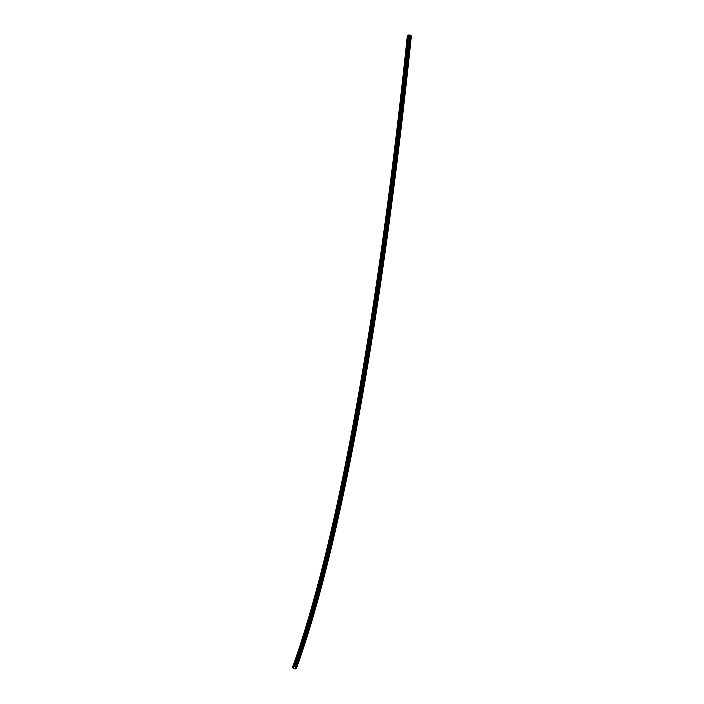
<?xml version="1.0" encoding="UTF-8"?>
<svg xmlns="http://www.w3.org/2000/svg" width="704" height="704" viewBox="0 0 704 704"><rect width="100%" height="100%" fill="white"/><g stroke="black" fill="none" stroke-linecap="round" stroke-linejoin="round"><path stroke-width="1.06" d="M292.934 667.242A1131.979 155.637 -87 0 0 407.616 35.737L409.165 35.2L411.03 36.106A1132.454 155.698 -87 0 1 296.305 667.876C295.601 669.61 292.45 668.659 293.014 666.802A1131.495 155.566 -87 0 0 407.651 35.552M296.305 667.876L296.384 667.427A1131.979 155.637 -87 0 0 411.066 35.922M293.014 666.802L294.642 665.87L296.384 667.427M407.845 35.385A1131.064 155.505 -87 0 1 293.251 666.406M407.757 35.939A1132.454 155.698 -87 0 1 400.418 103.488M400.162 105.67A1132.454 155.698 -87 0 1 398.376 121.132M398.121 123.341A1132.454 155.698 -87 0 1 374.977 297.132M374.818 298.223A1132.454 155.698 -87 0 1 365.869 354.895M365.693 355.942A1132.454 155.698 -87 0 1 293.031 667.7M407.933 37.224A1132.886 155.76 -87 0 1 407.704 39.433M407.246 43.833A1132.886 155.76 -87 0 1 407.018 46.042M406.551 50.433A1132.886 155.76 -87 0 1 406.322 52.633M405.856 57.015A1132.886 155.76 -87 0 1 405.618 59.206M405.266 62.489A1132.886 155.76 -87 0 1 404.914 65.771M404.562 69.045A1132.886 155.76 -87 0 1 404.325 71.227M403.85 75.583A1132.886 155.76 -87 0 1 403.489 78.839M403.128 82.095A1132.886 155.76 -87 0 1 402.767 85.351M402.406 88.598A1132.886 155.76 -87 0 1 402.046 91.837M401.685 95.075A1132.886 155.76 -87 0 1 401.438 97.231M400.954 101.543A1132.886 155.76 -87 0 1 400.708 103.69M400.206 108.038A1132.886 155.76 -87 0 1 399.96 110.211M399.582 113.476A1132.886 155.76 -87 0 1 399.335 115.65M398.825 119.997A1132.886 155.76 -87 0 1 398.57 122.162M398.191 125.409A1132.886 155.76 -87 0 1 397.936 127.574M397.426 131.886A1132.886 155.76 -87 0 1 397.17 134.05M396.783 137.28A1132.886 155.76 -87 0 1 396.396 140.501M396.009 143.722A1132.886 155.76 -87 0 1 395.754 145.869M395.366 149.072A1132.886 155.76 -87 0 1 395.102 151.21M394.583 155.478A1132.886 155.76 -87 0 1 394.319 157.608M393.923 160.802A1132.886 155.76 -87 0 1 393.659 162.923M392.471 172.506A1132.886 155.76 -87 0 1 392.19 174.724M391.767 178.042A1132.886 155.76 -87 0 1 391.486 180.25M389.646 194.559A1132.886 155.76 -87 0 1 389.365 196.75M389.083 198.942A1132.886 155.76 -87 0 1 388.793 201.133M388.362 204.406A1132.886 155.76 -87 0 1 388.08 206.58M387.649 209.845A1132.886 155.76 -87 0 1 387.358 212.018M386.927 215.266A1132.886 155.76 -87 0 1 386.637 217.43M386.197 220.669A1132.886 155.76 -87 0 1 385.906 222.834M385.475 226.054A1132.886 155.76 -87 0 1 385.176 228.21M384.745 231.422A1132.886 155.76 -87 0 1 384.446 233.57M383.39 241.217A1132.886 155.76 -87 0 1 383.082 243.426M382.624 246.717A1132.886 155.76 -87 0 1 382.316 248.917M382.008 251.108A1132.886 155.76 -87 0 1 381.7 253.29M381.234 256.573A1132.886 155.76 -87 0 1 380.926 258.746M380.618 260.929A1132.886 155.76 -87 0 1 380.31 263.102M379.834 266.358A1132.886 155.76 -87 0 1 379.526 268.523M379.21 270.679A1132.886 155.76 -87 0 1 378.902 272.844M378.426 276.074A1132.886 155.76 -87 0 1 378.118 278.221M377.802 280.368A1132.886 155.76 -87 0 1 377.485 282.515M377.01 285.718A1132.886 155.76 -87 0 1 376.693 287.848M376.376 289.978A1132.886 155.76 -87 0 1 376.059 292.107M374.933 299.596A1132.886 155.76 -87 0 1 374.598 301.787M374.264 303.97A1132.886 155.76 -87 0 1 373.938 306.143M370.753 326.665A1132.886 155.76 -87 0 1 370.41 328.803M370.075 330.942A1132.886 155.76 -87 0 1 369.732 333.071M366.485 353.109A1132.886 155.76 -87 0 1 366.142 355.194M365.79 357.342A1132.886 155.76 -87 0 1 365.42 359.542M363.035 373.718A1132.886 155.76 -87 0 1 362.666 375.883M359.515 394.099A1132.886 155.76 -87 0 1 359.137 396.22M355.916 414.154A1132.886 155.76 -87 0 1 355.52 416.346M351.067 440.158A1132.886 155.76 -87 0 1 350.662 442.288M348.198 454.942A1132.886 155.76 -87 0 1 347.794 457.028M346.13 465.388A1132.886 155.76 -87 0 1 345.69 467.579M342.593 482.733A1132.886 155.76 -87 0 1 341.704 487.001M337.682 505.859A1132.886 155.76 -87 0 1 337.234 507.918M327.642 549.727A1132.886 155.76 -87 0 1 326.885 552.842M323.453 566.711A1132.886 155.76 -87 0 1 322.643 569.941M318.542 585.737A1132.886 155.76 -87 0 1 317.715 588.826M314.97 598.928A1132.886 155.76 -87 0 1 313.43 604.437M311.59 610.94A1132.886 155.76 -87 0 1 310.666 614.143M309.426 618.367A1132.886 155.76 -87 0 1 308.502 621.5M306.645 627.669A1132.886 155.76 -87 0 1 305.721 630.705M303.829 636.777A1132.886 155.76 -87 0 1 300.098 648.366M408.998 50.697A1133.238 155.804 -87 0 1 408.76 52.897M408.294 57.279A1133.238 155.804 -87 0 1 408.065 59.47M407.59 63.853A1133.238 155.804 -87 0 1 407.361 66.035M406.173 76.938A1133.238 155.804 -87 0 1 405.935 79.112M405.451 83.45A1133.238 155.804 -87 0 1 405.214 85.624M404.73 89.954A1133.238 155.804 -87 0 1 404.492 92.11M403.999 96.43A1133.238 155.804 -87 0 1 403.762 98.586M403.269 102.89A1133.238 155.804 -87 0 1 403.031 105.037M402.653 108.31A1133.238 155.804 -87 0 1 402.406 110.493M401.896 114.84A1133.238 155.804 -87 0 1 401.65 117.014M400.506 126.773A1133.238 155.804 -87 0 1 400.25 128.938M399.098 138.635A1133.238 155.804 -87 0 1 398.842 140.791M398.455 144.012A1133.238 155.804 -87 0 1 398.191 146.15M397.672 150.436A1133.238 155.804 -87 0 1 397.417 152.574M397.021 155.769A1133.238 155.804 -87 0 1 396.757 157.907M396.238 162.158A1133.238 155.804 -87 0 1 395.974 164.278M395.578 167.464A1133.238 155.804 -87 0 1 395.314 169.576M394.205 178.341A1133.238 155.804 -87 0 1 393.932 180.55M393.51 183.867A1133.238 155.804 -87 0 1 393.228 186.067M392.797 189.376A1133.238 155.804 -87 0 1 392.515 191.576M392.093 194.867A1133.238 155.804 -87 0 1 391.802 197.058M391.38 200.341A1133.238 155.804 -87 0 1 391.09 202.523M390.658 205.797A1133.238 155.804 -87 0 1 390.377 207.979M389.946 211.235A1133.238 155.804 -87 0 1 389.655 213.409M387.182 231.739A1133.238 155.804 -87 0 1 386.883 233.878M386.443 237.125A1133.238 155.804 -87 0 1 386.135 239.334M384.446 251.425A1133.238 155.804 -87 0 1 384.138 253.616M383.671 256.89A1133.238 155.804 -87 0 1 383.363 259.072M382.272 266.684A1133.238 155.804 -87 0 1 381.964 268.849M380.864 276.399A1133.238 155.804 -87 0 1 380.547 278.555M379.447 286.053A1133.238 155.804 -87 0 1 379.13 288.182M378.655 291.377A1133.238 155.804 -87 0 1 378.338 293.506M378.013 295.627A1133.238 155.804 -87 0 1 377.696 297.739M377.37 299.93A1133.238 155.804 -87 0 1 377.036 302.122M375.874 309.751A1133.238 155.804 -87 0 1 375.54 311.916M375.206 314.081A1133.238 155.804 -87 0 1 374.862 316.246M374.528 318.41A1133.238 155.804 -87 0 1 374.194 320.566M373.859 322.714A1133.238 155.804 -87 0 1 373.525 324.861M373.182 327.008A1133.238 155.804 -87 0 1 372.847 329.146M371.659 336.609A1133.238 155.804 -87 0 1 371.316 338.73M370.973 340.85A1133.238 155.804 -87 0 1 370.63 342.962M370.295 345.074A1133.238 155.804 -87 0 1 369.952 347.178M369.609 349.272A1133.238 155.804 -87 0 1 369.266 351.375M368.922 353.461A1133.238 155.804 -87 0 1 368.579 355.555M368.218 357.694A1133.238 155.804 -87 0 1 367.858 359.894M367.488 362.094A1133.238 155.804 -87 0 1 367.127 364.276M366.758 366.467A1133.238 155.804 -87 0 1 366.388 368.65M365.473 374.079A1133.238 155.804 -87 0 1 365.103 376.244M364.734 378.409A1133.238 155.804 -87 0 1 364.364 380.565M363.986 382.721A1133.238 155.804 -87 0 1 363.616 384.859M363.246 387.006A1133.238 155.804 -87 0 1 362.877 389.145M361.944 394.46A1133.238 155.804 -87 0 1 361.566 396.581M361.196 398.702A1133.238 155.804 -87 0 1 360.818 400.805M360.439 402.917A1133.238 155.804 -87 0 1 360.07 405.011M359.691 407.106A1133.238 155.804 -87 0 1 359.313 409.2M356.937 422.189A1133.238 155.804 -87 0 1 355.934 427.627M355.529 429.792A1133.238 155.804 -87 0 1 355.124 431.957M354.103 437.325A1133.238 155.804 -87 0 1 353.082 442.666M352.062 447.973A1133.238 155.804 -87 0 1 351.657 450.076M350.627 455.33A1133.238 155.804 -87 0 1 350.222 457.415M349.193 462.607A1133.238 155.804 -87 0 1 348.779 464.675M345.682 479.908A1133.238 155.804 -87 0 1 345.242 482.055M344.793 484.194A1133.238 155.804 -87 0 1 343.904 488.462M341.449 500.042A1133.238 155.804 -87 0 1 339.654 508.323M339.205 510.374A1133.238 155.804 -87 0 1 338.527 513.445M337.788 516.78A1133.238 155.804 -87 0 1 336.301 523.398M334.312 532.11A1133.238 155.804 -87 0 1 332.068 541.737M330.062 550.141A1133.238 155.804 -87 0 1 328.302 557.374M328.046 558.404A1133.238 155.804 -87 0 1 326.418 564.96M325.873 567.134A1133.238 155.804 -87 0 1 324.245 573.575M323.69 575.696A1133.238 155.804 -87 0 1 321.508 584.091M320.954 586.168A1133.238 155.804 -87 0 1 308.132 631.154M307.507 633.16A1133.238 155.804 -87 0 1 306.583 636.143M306.24 637.217A1133.238 155.804 -87 0 1 295.689 668.571M410.608 38.474A1132.886 155.76 -87 0 1 410.15 42.882M409.913 45.082A1132.886 155.76 -87 0 1 409.455 49.482M409.226 51.674A1132.886 155.76 -87 0 1 407.343 69.186M407.106 71.368A1132.886 155.76 -87 0 1 400.338 130.953M400.083 133.118A1132.886 155.76 -87 0 1 396.053 166.25M395.789 168.37A1132.886 155.76 -87 0 1 296.067 668.263M410.925 35.719A1131.495 155.566 -87 0 1 296.296 666.97M410.634 35.534A1131.064 155.505 -87 0 1 296.041 666.556M410.212 35.376A1130.712 155.461 -87 0 1 295.654 666.213M409.702 35.262A1130.492 155.426 -87 0 1 295.17 665.975M409.165 35.2A1130.422 155.417 -87 0 1 294.642 665.878M408.646 35.209A1130.492 155.426 -87 0 1 294.105 665.922M408.188 35.27A1130.712 155.461 -87 0 1 293.63 666.107"/></g></svg>
